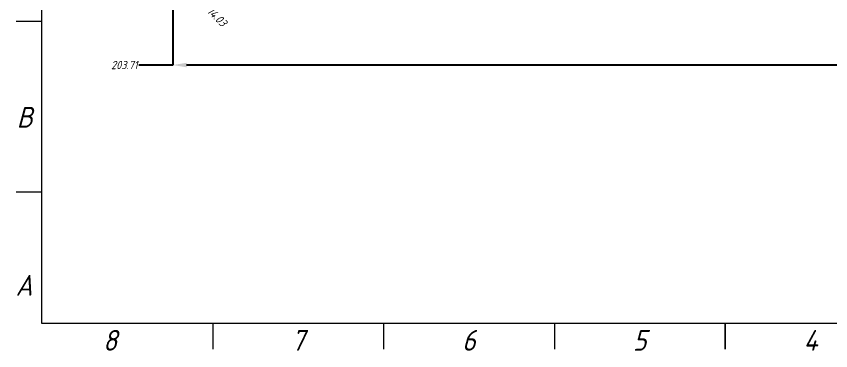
# Model space of a CAD drawing. Header units: millimetres. Extents: x 160413 to 1199701, y -1249241 to 191487.
# Drawn here: x 160413 to 308585, y -318830 to -257898 of the extents above; entities that cross this region are included whole.
import ezdxf

# ---------------------------------------------------------------- set-up
doc = ezdxf.new("R2010")
doc.units = ezdxf.units.MM
doc.header["$PDSIZE"] = -1
doc.styles.add('Geniso', font='geniso.shx', dxfattribs={"oblique": 15})
doc.dimstyles.new('AM', dxfattribs={"dimscale": 0, "dimtxt": 1500, "dimasz": 2500, "dimexe": 0.18, "dimexo": 0.0625, "dimgap": 0.09, "dimtad": 0, "dimlfac": 0.001, "dimzin": 0, "dimdsep": 46, "dimtxsty": 'Geniso', "dimcen": 0.09, "dimclrd": 1, "dimclre": 1, "dimadec": 0, "dimazin": 0, "dimtfac": 1, "dimtofl": 0, "dimtmove": 0, "dimatfit": 3, "dimfxl": 1, "dimtolj": 1, "dimtzin": 0, "dimarcsym": 0})

# ---------------------------------------------------------------- blocks, each defined once
blk = doc.blocks.new('*D145')
at = {"color": 1, "lineweight": -2, "transparency": 16777216}
for p, q in [((188892, -228124), (188893, -266787)), ((392598, -228117), (392600, -266779)), ((188893, -266786), (182730, -266787)), ((390100, -266779), (191393, -266786))]:
    blk.add_line(p, q, dxfattribs=at)
at = {"color": 1, "transparency": 16777216}
for points in [[(191393, -266370), (191393, -267203), (188893, -266786)], [(390100, -266363), (390100, -267196), (392600, -266779)]]:
    blk.add_solid(points, dxfattribs=at)
at = {"layer": 'Defpoints', "color": 0, "transparency": 16777216}
for p in [(188892, -228124), (392598, -228117), (392600, -266779)]:
    blk.add_point(p, dxfattribs=at)
at = {"color": 0, "lineweight": 18, "transparency": 16777216, "insert": (180074, -266787), "char_height": 1500, "attachment_point": 5, "rotation": 0.00205, "style": 'Geniso'}
blk.add_mtext('\\A1;203.71', dxfattribs=at)
blk = doc.blocks.new('*D155')
at = {"color": 1, "lineweight": -2, "transparency": 16777216}
for p, q in [((188892, -228681), (178266, -239307)), ((198814, -238603), (188188, -249229)), ((180034, -241075), (186420, -247461)), ((188188, -249228), (195475, -256515))]:
    blk.add_line(p, q, dxfattribs=at)
at = {"color": 1, "transparency": 16777216}
for points in [[(180329, -240780), (179740, -241369), (178266, -239307)], [(186715, -247166), (186126, -247755), (188188, -249228)]]:
    blk.add_solid(points, dxfattribs=at)
at = {"layer": 'Defpoints', "color": 0, "transparency": 16777216}
for p in [(188892, -228681), (198814, -238603), (188188, -249228)]:
    blk.add_point(p, dxfattribs=at)
at = {"color": 0, "lineweight": 18, "transparency": 16777216, "insert": (196935, -257975), "char_height": 1500, "attachment_point": 5, "rotation": 315, "style": 'Geniso'}
blk.add_mtext('\\A1;14.03', dxfattribs=at)

msp = doc.modelspace()

# ---------------------------------------------------------------- linework, layer by layer
at = {"color": 7, "lineweight": 18}
for p, q in [((165075.713, -313867.772), (165075.713, -141661.211)), ((165075.713, -258848.708), (160413.08, -258848.708)), ((165075.713, -289932.925), (160413.08, -289932.925)), ((413749.447, -313867.772), (165075.713, -313867.772)), ((196159.93, -313867.772), (196159.93, -318530.404)), ((227244.146, -313867.772), (227244.146, -318530.404)), ((258328.363, -313867.772), (258328.363, -318530.404)), ((289412.58, -318530.404), (289412.58, -313867.772)), ((289412.58, -313867.772), (289412.58, -318530.404))]:
    msp.add_line(p, q, dxfattribs=at)

# ---------------------------------------------------------------- texts
at = {"color": 7, "lineweight": 18, "char_height": 3789.788, "attachment_point": 2, "style": 'Geniso'}
for s, insert in [('B', (161938.341, -274405.929)), ('A', (161815.963, -305023.883)), ('8', (177471.238, -315040.461)), ('7', (211663.877, -315040.461)), ('6', (242748.094, -315040.461)), ('5', (273832.31, -315040.461)), ('4', (304916.527, -315040.461))]:
    msp.add_mtext(s, dxfattribs=dict(at, insert=insert))

# ---------------------------------------------------------------- dimensions: what is measured, and where the dimension line sits
at = {"lineweight": 18}
for base, p1, p2, angle, picture, middle in [((392599.617, -266779.128), (188891.896, -228123.808), (392598.236, -228116.528), 0.00204756, '*D145', (180074.489, -266786.723)), ((188188.029, -249228.391), (188891.916, -228681.19), (198813.573, -238602.847), 314.99999888, '*D155', (196934.93, -257975.292))]:
    dim = msp.add_linear_dim(base=base, p1=p1, p2=p2, angle=angle, dimstyle='AM', override={"dimscale": 0, "dimtix": 0, "dimtofl": 0, "dimtmove": 0, "dimatfit": 3}, dxfattribs=at)
    dim.commit()
    dim.dimension.update_dxf_attribs({"geometry": picture, "text_midpoint": middle, "dimtype": 161})

doc.saveas('drawing.dxf')
